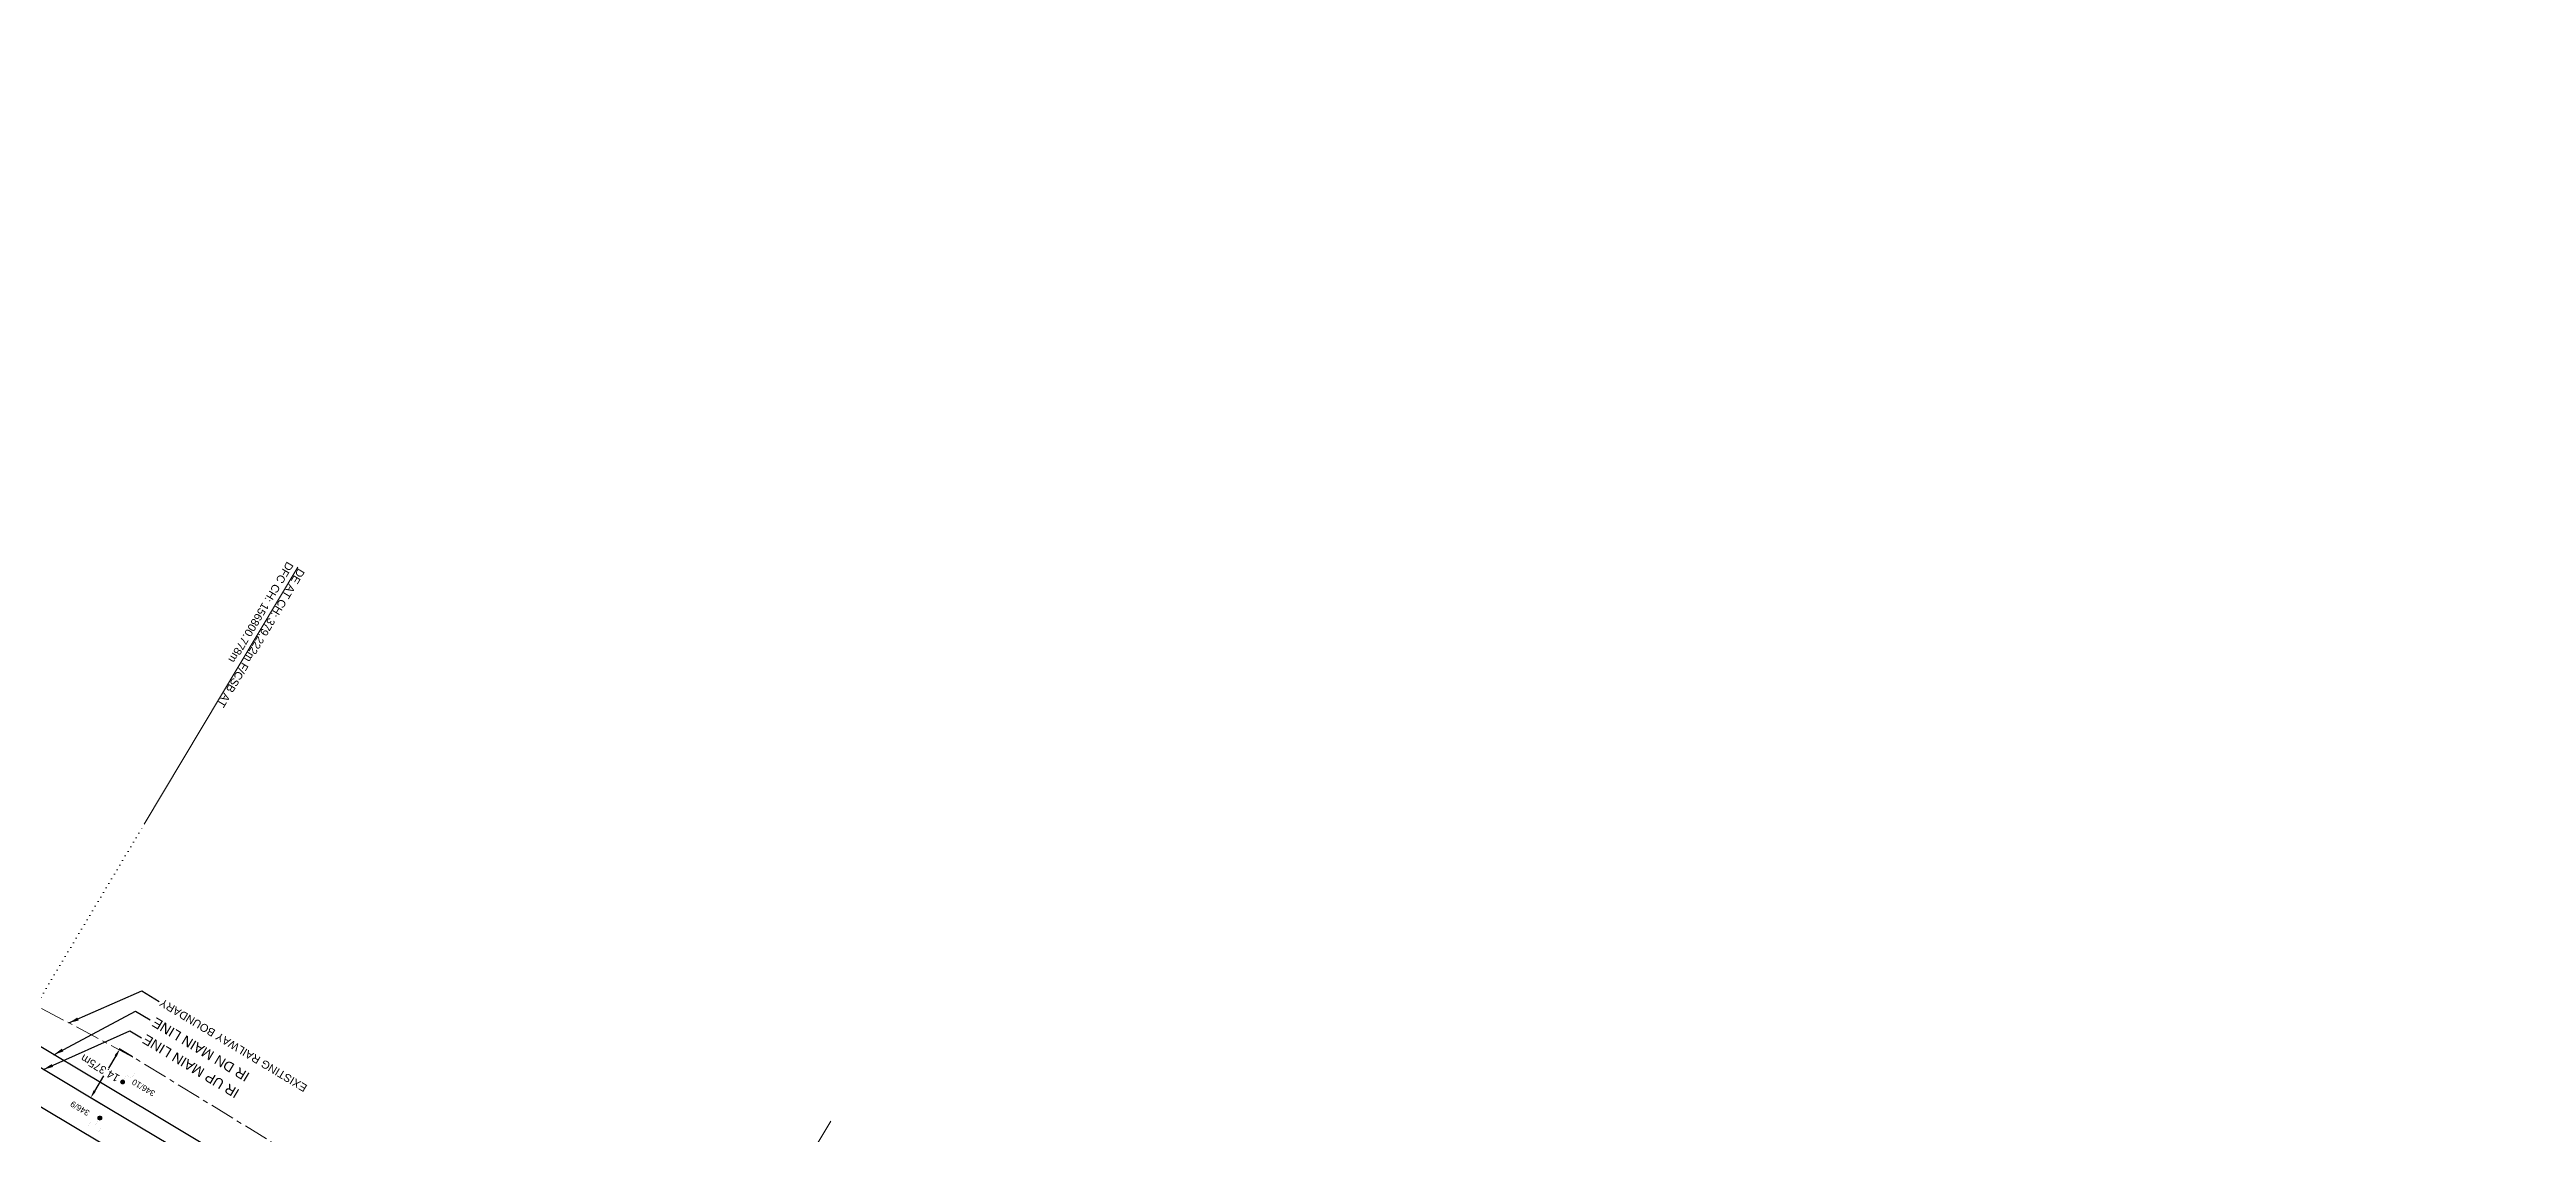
# Model space of a CAD drawing. Header units: metres. Extents: x 597821 to 610090, y 3402206 to 3407451.
# Drawn here: x 605852 to 606480, y 3404746 to 3405021 of the extents above; entities that cross this region are included whole.
import ezdxf
from ezdxf.enums import TextEntityAlignment as Align

# ---------------------------------------------------------------- set-up
doc = ezdxf.new("R2010")
doc.units = ezdxf.units.M
doc.header["$MEASUREMENT"] = 0
doc.linetypes.add('CENTER', pattern=[2, 1.25, -0.25, 0.25, -0.25])
doc.linetypes.add('DOT', pattern=[0.25, 0, -0.25])
doc.layers.get('Defpoints').update_dxf_attribs({"color": 5})
for name, color, linetype, lineweight in [('EXG. GRADES IN PLAN', 7, 'Continuous', 0), ('Existing IR Track', 143, 'Continuous', 0), ("NEW CHAWAPAIL STN. SRJ's", 10, 'Continuous', 0), ('OHE MAST', 7, 'Continuous', 0), ('PROPOSED DFCC TRACK', 1, 'Continuous', 0), ('Text1', 7, 'Continuous', 0)]:
    doc.layers.add(name, color=color, linetype=linetype, lineweight=lineweight)
doc.layers.add('Existing Railway Boundary', color=7, linetype='CENTER')
doc.styles.add('ARIAL', font='arial.ttf')
doc.styles.get("Standard").update_dxf_attribs({"font": 'arial.ttf'})
doc.styles.add('Style-Arial', font='arial.ttf')
doc.dimstyles.new('ISO-25', dxfattribs={"dimtxt": 2.5, "dimasz": 2.5, "dimexe": 1.25, "dimexo": 0.625, "dimtad": 1, "dimtxsty": 'Standard', "dimcen": 2.5, "dimadec": 0, "dimazin": 0, "dimtfac": 1, "dimtmove": 0, "dimatfit": 3, "dimfxl": 1, "dimarcsym": 0})
doc.dimstyles.get("Standard").update_dxf_attribs({"dimtxt": 0.18, "dimasz": 0.18, "dimexe": 0.18, "dimexo": 0.0625, "dimgap": 0.09, "dimtad": 0, "dimtih": 1, "dimtoh": 1, "dimdec": 4, "dimzin": 0, "dimdsep": 46, "dimtxsty": 'Standard', "dimcen": 0.09, "dimadec": 0, "dimazin": 0, "dimtfac": 1, "dimtdec": 4, "dimtofl": 0, "dimtmove": 0, "dimatfit": 3, "dimfxl": 1, "dimtolj": 1, "dimtzin": 0, "dimarcsym": 0})

# ---------------------------------------------------------------- blocks, each defined once
blk = doc.blocks.new('OHE MAST')
h = blk.add_hatch(color=7)
h.dxf.hatch_style = 1
edge = h.paths.add_edge_path()
edge.add_arc((0, 0), 0.514, 0, 360)
at = {"const_width": 0.01}
for points in [[(1.5, 3.5), (1.5, 2), (-1.5, 2), (-1.5, 3.5)], [(0, 2), (0, 0)]]:
    blk.add_lwpolyline(points, dxfattribs=at)
blk.add_circle((0, 0), 0.514)
blk = doc.blocks.new('*D81')
at = {"layer": 'Defpoints', "color": 0, "transparency": 16777216}
for p in [(605873.44, 3404765.08), (605862.71, 3404754.75), (605866.06, 3404752.74)]:
    blk.add_point(p, dxfattribs=at)
at = {"layer": 'Text1', "color": 0, "lineweight": -2, "transparency": 16777216}
for p, q in [((605869.06, 3404765.37), (605867.23, 3404762.3)), ((605873.33, 3404765.14), (605869.98, 3404767.15)), ((605863.74, 3404756.46), (605866.05, 3404760.34)), ((605865.95, 3404752.81), (605862.6, 3404754.81))]:
    blk.add_line(p, q, dxfattribs=at)
at = {"layer": 'Text1', "color": 0, "transparency": 16777216}
for points in [[(605868.78, 3404765.54), (605869.35, 3404765.2), (605870.09, 3404767.08)], [(605863.45, 3404756.64), (605864.02, 3404756.29), (605862.71, 3404754.75)]]:
    blk.add_solid(points, dxfattribs=at)
at = {"layer": 'Text1', "color": 0, "lineweight": 0, "transparency": 16777216, "insert": (605865.1, 3404762.25), "char_height": 2, "attachment_point": 5, "rotation": 149, "style": 'Style-Arial'}
blk.add_mtext('\\A1;14.375m', dxfattribs=at)
blk = doc.blocks.new('TerminatorOpen_0.5')
at = {"color": 0, "linetype": 'ByBlock', "lineweight": -2}
for q in [(-1, 0.25), (-1, 0), (-1, -0.25)]:
    blk.add_line((0, 0), q, dxfattribs=at)

msp = doc.modelspace()

# ---------------------------------------------------------------- linework, layer by layer
at = {"layer": 'EXG. GRADES IN PLAN'}
msp.add_line((606050.3994, 3404748.8485), (606036.0787, 3404724.9009), dxfattribs=at)
at = {"layer": 'Existing IR Track', "color": 0, "lineweight": 25, "flags": 128}
for points in [[(605903.2259, 3404735.8319), (605884.8043, 3404746.8533), (605866.0475, 3404758.081), (605847.3541, 3404769.2848)], [(605882.6664, 3404742.8143), (605863.6963, 3404754.1565), (605844.9634, 3404765.3708)]]:
    msp.add_lwpolyline(points, dxfattribs=at)
at = {"layer": 'Existing Railway Boundary', "color": 36, "lineweight": 20, "ltscale": 5}
msp.add_lwpolyline([(606482.6553, 3404400.5033), (606440.6404, 3404426.8266), (606340.4529, 3404482.426), (606297.1799, 3404510.4319), (606276.2582, 3404522.8992), (606232.5979, 3404548.0483), (606232.5409, 3404548.294), (606158.8351, 3404591.7532), (606096.7448, 3404628.7817), (606034.9065, 3404665.7185), (605992.5296, 3404692.0896), (605873.4399, 3404765.0797), (605830.0802, 3404788.14), (605815.1712, 3404797.4287), (605770.8509, 3404825.609), (605693.0181, 3404873.5817), (605649.4918, 3404897.9326), (605605.2802, 3404925.7801), (605533.3998, 3404970.0357), (605489.7388, 3404994.5143), (605453.7088, 3405017.4089), (605431.5793, 3405032.9019)], dxfattribs=at)
at = {"layer": "NEW CHAWAPAIL STN. SRJ's", "lineweight": 13, "flags": 128}
msp.add_lwpolyline([(605915.2338, 3404889.2482), (605876.3076, 3404824.1101)], dxfattribs=at)
at = {"layer": "NEW CHAWAPAIL STN. SRJ's", "linetype": 'DOT', "lineweight": 13, "ltscale": 5, "flags": 128}
msp.add_lwpolyline([(605825.7934, 3404739.581), (605876.3076, 3404824.1101)], dxfattribs=at)
at = {"layer": 'PROPOSED DFCC TRACK', "linetype": 'Continuous', "lineweight": 25, "flags": 128}
msp.add_lwpolyline([(604523.4394, 3405545.2655), (606270.5802, 3404501.183)], dxfattribs=at)

# ---------------------------------------------------------------- block references
at = {"layer": 'OHE MAST', "lineweight": 20}
for p, rotation in [((605870.8025, 3404758.7738), 329.0208306544455), ((605865.0433, 3404749.6027), 149.0208306544456)]:
    msp.add_blockref('OHE MAST', p, dxfattribs=dict(at, rotation=rotation))

# ---------------------------------------------------------------- texts
at = {"layer": 'Existing IR Track', "color": 7, "lineweight": -3, "style": 'ARIAL'}
for s, p in [('IR DN MAIN LINE', (605878.6584, 3404774.1692, 306.8582)), ('IR UP MAIN LINE', (605876.2193, 3404769.885, 306.8582))]:
    msp.add_text(s, height=2.5, rotation=149, dxfattribs=at).set_placement(p, align=Align.MIDDLE_RIGHT)
at = {"layer": 'Existing Railway Boundary', "color": 36, "linetype": 'Continuous', "ltscale": 5, "style": 'ARIAL'}
msp.add_text('EXISTING RAILWAY BOUNDARY', height=2, rotation=149, dxfattribs=at).set_placement((605880.9687, 3404779.9721), align=Align.RIGHT)
at = {"layer": "NEW CHAWAPAIL STN. SRJ's", "lineweight": 13, "insert": (605914.8074, 3404889.5031), "char_height": 2, "width": 44.868111, "attachment_point": 4, "rotation": 239.1376746, "line_spacing_factor": 0.648, "style": 'ARIAL'}
msp.add_mtext('\\pxsm1;DE AT CH: 379.222m F/CSB AT DFC CH: 156800.778m', dxfattribs=at)
at = {"layer": 'OHE MAST', "style": 'ARIAL'}
for s, p in [('346/10', (605879.2467, 3404756.2881)), ('346/9', (605862.638, 3404751.3347))]:
    msp.add_text(s, height=1.5, rotation=149, dxfattribs=at).set_placement(p)

# ---------------------------------------------------------------- dimensions: what is measured, and where the dimension line sits
at = {"layer": 'Text1', "color": 0, "lineweight": 0}
dim = msp.add_linear_dim(base=(605862.7099, 3404754.7478), p1=(605873.4399, 3404765.0797), p2=(605866.0586, 3404752.7441), angle=239.1048814, dimstyle='Standard', override={"dimtxt": 2, "dimasz": 2, "dimexe": 0.125, "dimexo": 0.125, "dimgap": 0.125, "dimtad": 1, "dimtih": 0, "dimtoh": 0, "dimdec": 3, "dimzin": 3, "dimpost": 'm', "dimtxsty": 'Style-Arial', "dimsah": 1, "dimadec": 4, "dimazin": 3, "dimtmove": 2, "dimatfit": 1, "dimldrblk": 'TerminatorOpen_0.5', "dimfrac": 2, "dimtzin": 11}, dxfattribs=at)
dim.commit()
dim.dimension.update_dxf_attribs({"geometry": '*D81', "text_midpoint": (605865.1014, 3404762.2462), "dimtype": 161, "text_rotation": 149})

# ---------------------------------------------------------------- leaders
at = {"layer": 'Existing IR Track', "color": 7, "lineweight": -3}
for points in [[(605853.374, 3404765.6768), (605874.1142, 3404776.6972), (605877.7606, 3404774.5006)], [(605850.7293, 3404761.9191), (605872.6791, 3404771.734), (605875.6382, 3404769.9515)]]:
    msp.add_leader(points, dimstyle='ISO-25', override={"dimtxt": 3, "dimasz": 2.5, "dimgap": 0.625, "dimtad": 0, "dimdec": 3, "dimzin": 2, "dimtdec": 3}, dxfattribs=at)
at = {"layer": 'Existing Railway Boundary', "color": 36, "linetype": 'Continuous', "ltscale": 5}
msp.add_leader([(605857.1995, 3404773.7169), (605875.6739, 3404781.88), (605880.1144, 3404779.2051)], dimstyle='ISO-25', override={"dimtxt": 3, "dimasz": 2.5, "dimgap": 0.625, "dimtad": 0, "dimdec": 3, "dimzin": 2, "dimtdec": 3}, dxfattribs=at)

doc.saveas('drawing.dxf')
